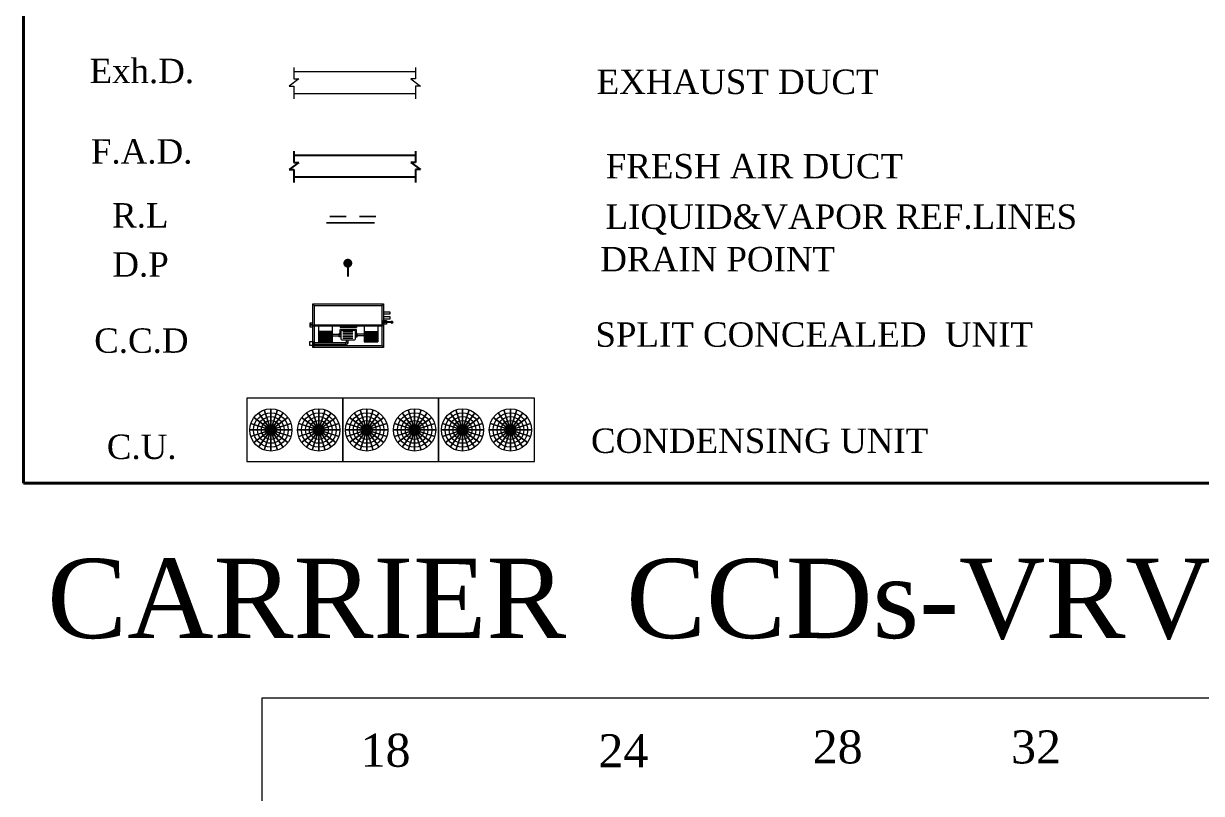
# Model space of a CAD drawing. Extents: x 847 to 949, y 444 to 823.
# Drawn here: x 929.71 to 938.63, y 642.29 to 648.12 of the extents above; entities that cross this region are included whole.
import ezdxf

# ---------------------------------------------------------------- set-up
doc = ezdxf.new("R2010")
doc.units = 0
doc.header["$MEASUREMENT"] = 0
for name, pattern in [('DASHDOT', [25.4, 12.7, -6.35, 0, -6.35]), ('DASHED', [19.05, 12.7, -6.35]), ('HIDDEN', [0.375, 0.25, -0.125]), ('HIDDEN-Z', [3, 2, -1])]:
    doc.linetypes.add(name, pattern=pattern)
for name, color, linetype in [('01_AC-EQUIP', 206, 'CONTINUOUS'), ('04_AC-R.DUCT', 6, 'CONTINUOUS'), ('M-CH-WP-R', 40, 'HIDDEN-Z'), ('M-CH-WP-S', 142, 'CONTINUOUS'), ('M-DUCT-SA', 5, 'CONTINUOUS')]:
    doc.layers.add(name, color=color, linetype=linetype)
for name, color, linetype, lineweight in [('04-AC_F.A.DUCT', 4, 'CONTINUOUS', 35), ('A-SHEET-2', 1, 'CONTINUOUS', 50), ('AC-TEXT', 15, 'CONTINUOUS', 30), ('AC.REF(R). PIPING', 94, 'DASHED', 30), ('AC.REF(S). PIPING', 3, 'CONTINUOUS', 30), ('AREA', 42, 'CONTINUOUS', 18), ('WIRRING', 252, 'CONTINUOUS', 13)]:
    doc.layers.add(name, color=color, linetype=linetype, lineweight=lineweight)
doc.styles.add('AC', font='romans.shx', dxfattribs={"height": 0.2})

# ---------------------------------------------------------------- blocks, each defined once
blk = doc.blocks.new('A$C79D946D2')
at = {"layer": '01_AC-EQUIP', "color": 1, "lineweight": 20}
for p, q in [((0.071, 0.696), (0.05, 0.696)), ((0.06, 0.703), (0.06, 0.689)), ((1.175, 0.696), (1.196, 0.696)), ((1.186, 0.703), (1.186, 0.689)), ((1.199, 0.355), (0.046, 0.355)), ((0.071, 0.355), (0.05, 0.355)), ((0.06, 0.362), (0.06, 0.348)), ((1.173, 0.365), (0.073, 0.365)), ((1.173, 0.345), (0.073, 0.345)), ((0.142, 0.345), (0.142, 0.094)), ((0.363, 0.262), (0.142, 0.262)), ((0.363, 0.241), (0.142, 0.241)), ((0.363, 0.224), (0.142, 0.224)), ((0.363, 0.213), (0.142, 0.213)), ((0.363, 0.203), (0.142, 0.203)), ((0.363, 0.192), (0.142, 0.192)), ((0.363, 0.345), (0.363, 0.094)), ((0.363, 0.215), (0.503, 0.215)), ((0.49, 0.345), (0.49, 0.324)), ((0.757, 0.324), (0.49, 0.324)), ((0.757, 0.295), (0.49, 0.295)), ((0.49, 0.227), (0.49, 0.295)), ((0.536, 0.261), (0.7, 0.261)), ((0.536, 0.233), (0.7, 0.233)), ((0.536, 0.205), (0.7, 0.205)), ((0.757, 0.345), (0.757, 0.324)), ((0.757, 0.227), (0.757, 0.295)), ((0.882, 0.215), (0.77, 0.215)), ((0.882, 0.345), (0.882, 0.094)), ((0.882, 0.262), (1.104, 0.262)), ((0.882, 0.241), (1.104, 0.241)), ((0.882, 0.224), (1.104, 0.224)), ((0.882, 0.213), (1.104, 0.213)), ((0.882, 0.203), (1.104, 0.203)), ((0.882, 0.192), (1.104, 0.192)), ((1.104, 0.345), (1.104, 0.094)), ((1.175, 0.355), (1.196, 0.355)), ((1.186, 0.362), (1.186, 0.348)), ((0.046, 0.076), (0.046, 0.076)), ((0.046, 0.048), (0.046, 0.048)), ((0.071, 0.016), (0.05, 0.016)), ((0.06, 0.023), (0.06, 0.009)), ((0.582, 0.076), (0.073, 0.076)), ((0.582, 0.048), (0.073, 0.048)), ((0.363, 0.183), (0.142, 0.183)), ((0.363, 0.175), (0.142, 0.175)), ((0.363, 0.165), (0.142, 0.165)), ((0.363, 0.154), (0.142, 0.154)), ((0.363, 0.144), (0.142, 0.144)), ((0.363, 0.135), (0.142, 0.135)), ((0.363, 0.127), (0.142, 0.127)), ((0.363, 0.12), (0.142, 0.12)), ((0.363, 0.115), (0.142, 0.115)), ((0.363, 0.11), (0.142, 0.11)), ((0.363, 0.107), (0.142, 0.107)), ((0.363, 0.103), (0.142, 0.103)), ((0.363, 0.1), (0.142, 0.1)), ((0.363, 0.098), (0.142, 0.098)), ((0.363, 0.094), (0.142, 0.094)), ((0.363, 0.187), (0.503, 0.187)), ((0.536, 0.177), (0.7, 0.177)), ((0.536, 0.149), (0.7, 0.149)), ((0.582, 0.076), (0.582, 0.048)), ((0.596, 0.09), (0.596, 0.124)), ((0.596, 0.09), (0.624, 0.09)), ((0.624, 0.09), (0.624, 0.124)), ((0.882, 0.187), (0.77, 0.187)), ((0.882, 0.183), (1.104, 0.183)), ((0.882, 0.175), (1.104, 0.175)), ((0.882, 0.165), (1.104, 0.165)), ((0.882, 0.154), (1.104, 0.154)), ((0.882, 0.144), (1.104, 0.144)), ((0.882, 0.135), (1.104, 0.135)), ((0.882, 0.127), (1.104, 0.127)), ((0.882, 0.12), (1.104, 0.12)), ((0.882, 0.115), (1.104, 0.115)), ((0.882, 0.11), (1.104, 0.11)), ((0.882, 0.107), (1.104, 0.107)), ((0.882, 0.103), (1.104, 0.103)), ((0.882, 0.1), (1.104, 0.1)), ((0.882, 0.098), (1.104, 0.098)), ((0.882, 0.094), (1.104, 0.094)), ((1.175, 0.016), (1.196, 0.016)), ((1.186, 0.023), (1.186, 0.009))]:
    blk.add_line(p, q, dxfattribs=at)
at = {"layer": '01_AC-EQUIP', "color": 1, "linetype": 'DASHDOT', "lineweight": 20}
for p, q in [((0.363, 0.175), (0.142, 0.175)), ((0.882, 0.175), (1.104, 0.175))]:
    blk.add_line(p, q, dxfattribs=at)
at = {"layer": '01_AC-EQUIP', "color": 1, "lineweight": 20}
for points in [[(1.199, 0.71), (1.199, 0), (0.046, 0), (0.046, 0.71)], [(0.046, 0.365), (0.046, 0.71), (1.199, 0.71), (1.199, 0.365)], [(0.073, 0.365), (0.073, 0.684), (1.173, 0.684), (1.173, 0.365)], [(1.173, 0.345), (1.173, 0.027), (0.073, 0.027), (0.073, 0.345)]]:
    blk.add_lwpolyline(points, dxfattribs=at)
for points in [[(0, 0.335), (0.046, 0.335), (0.046, 0.398), (0, 0.398)], [(1.246, 0.378), (1.199, 0.378), (1.199, 0.441), (1.246, 0.441)], [(0.503, 0.175), (0.477, 0.175), (0.477, 0.227), (0.503, 0.227)], [(0.744, 0.175), (0.77, 0.175), (0.77, 0.227), (0.744, 0.227)], [(0, 0.095), (0.046, 0.095), (0.046, 0.032), (0, 0.032)]]:
    blk.add_lwpolyline(points, close=True, dxfattribs=at)
blk.add_lwpolyline([(0.531, 0.124), (0.716, 0.124, 0.414214), (0.744, 0.152), (0.744, 0.25, 0.414214), (0.716, 0.278), (0.531, 0.278, 0.414214), (0.503, 0.25), (0.503, 0.152, 0.414214)], format="xyb", close=True, dxfattribs=at)
for centre in [(1.223, 0.411), (0.023, 0.368)]:
    blk.add_circle(centre, 0.0098, dxfattribs=at)
for radius in [0.014, 0.042]:
    blk.add_arc((0.582, 0.09), radius, 270.0006, 0.0006, dxfattribs=at)
at = {"layer": '01_AC-EQUIP', "color": 1, "lineweight": 20, "extrusion": (0, 0, -1)}
for centre, major_axis, start_param, end_param in [((0.06, 0.696), (0.00835, 0), 4.712389, 10.995574), ((0.06, 0.696), (0.00474, 0), -1.570796, 4.712389), ((0.06, 0.355), (0.00835, 0), 4.712389, 10.995574), ((0.06, 0.355), (0.00474, 0), -1.570796, 4.712389), ((0.06, 0.016), (0.00835, 0), 4.712389, 10.995574), ((0.06, 0.016), (0.00474, 0), -1.570796, 4.712389)]:
    blk.add_ellipse(centre, major_axis=major_axis, ratio=0.646018, start_param=start_param, end_param=end_param, dxfattribs=at)
at = {"layer": '01_AC-EQUIP', "color": 1, "lineweight": 20}
for centre, major_axis, start_param, end_param in [((1.186, 0.696), (-0.00835, 0), 4.712389, 10.995574), ((1.186, 0.696), (-0.00474, 0), -1.570796, 4.712389), ((1.186, 0.355), (-0.00835, 0), 4.712389, 10.995574), ((1.186, 0.355), (-0.00474, 0), -1.570796, 4.712389), ((1.186, 0.016), (-0.00835, 0), 4.712389, 10.995574), ((1.186, 0.016), (-0.00474, 0), -1.570796, 4.712389)]:
    blk.add_ellipse(centre, major_axis=major_axis, ratio=0.646018, start_param=start_param, end_param=end_param, dxfattribs=at)
at = {"layer": '04-AC_F.A.DUCT', "color": 4}
blk.add_line((1.334, 0.411), (1.223, 0.411), dxfattribs=at)
at = {"layer": '04-AC_F.A.DUCT', "color": 4, "const_width": 0.0265}
blk.add_lwpolyline([(1.332, 0.424, 1), (1.337, 0.398, 1)], format="xyb", close=True, dxfattribs=at)
at = {"layer": 'M-CH-WP-R', "color": 6, "linetype": 'ByBlock', "ltscale": 1.5}
blk.add_lwpolyline([(1.199, 0.577), (1.199, 0.545), (1.305, 0.545), (1.305, 0.577)], close=True, dxfattribs=at)
at = {"layer": 'M-CH-WP-S', "color": 5, "linetype": 'ByBlock', "ltscale": 1.5}
blk.add_lwpolyline([(1.199, 0.498), (1.199, 0.466), (1.305, 0.466), (1.305, 0.498)], close=True, dxfattribs=at)
blk = doc.blocks.new('WEWE')
at = {"layer": '04-AC_F.A.DUCT', "lineweight": 0}
for p, q in [((1045.926, -331.56), (1045.516, -332.124)), ((1045.926, -332.124), (1045.516, -331.56)), ((1045.516, -332.124), (1045.926, -331.56)), ((1045.516, -331.56), (1045.926, -332.124)), ((1045.829, -331.51), (1045.613, -332.174)), ((1045.829, -332.174), (1045.613, -331.51)), ((1045.613, -332.174), (1045.829, -331.51)), ((1045.613, -331.51), (1045.829, -332.174)), ((1045.721, -331.493), (1045.721, -332.191)), ((1045.721, -332.191), (1045.721, -331.493)), ((1046.053, -331.734), (1045.389, -331.95)), ((1046.053, -331.95), (1045.389, -331.734)), ((1045.389, -331.95), (1046.053, -331.734)), ((1045.389, -331.734), (1046.053, -331.95)), ((1046.003, -331.637), (1045.438, -332.047)), ((1046.003, -332.047), (1045.438, -331.637)), ((1045.438, -332.047), (1046.003, -331.637)), ((1045.438, -331.637), (1046.003, -332.047)), ((1046.07, -331.842), (1045.372, -331.842)), ((1045.372, -331.842), (1046.07, -331.842))]:
    blk.add_line(p, q, dxfattribs=at)
for radius in [0.349, 0.285, 0.22, 0.156, 0.0916, 0.0273]:
    blk.add_circle((1045.721, -331.842), radius, dxfattribs=at)
blk = doc.blocks.new('SSF')
at = {"layer": 'WIRRING', "color": 3, "ltscale": 0.02}
blk.add_lwpolyline([(1050.662, -334.494), (1049.212, -334.494), (1049.212, -335.454), (1050.662, -335.454)], close=True, dxfattribs=at)
at = {"layer": 'AREA', "color": 34, "xscale": 0.9159688019650049, "yscale": 0.9159688019650049, "zscale": 0.9159688019650049}
for p in [(91.726, -31.018), (92.451, -31.018)]:
    blk.add_blockref('WEWE', p, dxfattribs=at)
blk = doc.blocks.new('eddddddddddddddddddddd')
at = {"layer": 'AC.REF(S). PIPING'}
for p in [(-155.936, 698.201, -0.027), (-154.486, 698.201, -0.027), (-153.036, 698.201, -0.027)]:
    blk.add_blockref('SSF', p, dxfattribs=at)

msp = doc.modelspace()

# ---------------------------------------------------------------- linework, layer by layer
at = {"layer": '04-AC_F.A.DUCT'}
for p, q in [((931.7601, 647.1517), (931.7601, 647.0659)), ((931.7601, 647.1208), (932.6804, 647.1208)), ((932.6804, 647.1517), (932.6804, 647.0659)), ((931.7976, 647.0659), (931.7226, 647.0109)), ((931.7226, 647.0109), (931.7601, 647.0109)), ((931.7601, 647.0659), (931.7976, 647.0659)), ((931.7601, 647.0109), (931.7601, 646.9145)), ((932.6804, 647.0659), (932.6429, 647.0659)), ((932.6429, 647.0659), (932.718, 647.0109)), ((932.6804, 647.0109), (932.6804, 646.9145)), ((932.718, 647.0109), (932.6804, 647.0109)), ((931.7601, 646.9559), (932.6804, 646.9559))]:
    msp.add_line(p, q, dxfattribs=at)
at = {"layer": '04-AC_F.A.DUCT', "color": 51}
msp.add_line((932.1673, 646.3027), (932.1673, 646.2029), dxfattribs=at)
at = {"layer": '04-AC_F.A.DUCT', "color": 51, "const_width": 0.0337}
msp.add_lwpolyline([(932.1673, 646.3196, 1), (932.1673, 646.2858, 1)], format="xyb", close=True, dxfattribs=at)
at = {"layer": '04_AC-R.DUCT', "color": 1}
for p, q in [((931.7601, 647.7843), (931.7601, 647.6985)), ((931.7601, 647.7534), (932.6804, 647.7534)), ((932.6804, 647.7843), (932.6804, 647.6985)), ((931.7976, 647.6985), (931.7226, 647.6435)), ((931.7226, 647.6435), (931.7601, 647.6435)), ((931.7601, 647.6985), (931.7976, 647.6985)), ((931.7601, 647.6435), (931.7601, 647.5471)), ((932.6804, 647.6985), (932.6429, 647.6985)), ((932.6429, 647.6985), (932.718, 647.6435)), ((932.6804, 647.6435), (932.6804, 647.5471)), ((932.718, 647.6435), (932.6804, 647.6435)), ((931.7601, 647.5885), (932.6804, 647.5885))]:
    msp.add_line(p, q, dxfattribs=at)
at = {"layer": 'A-SHEET-2', "color": 7, "linetype": 'ByBlock', "ltscale": 0.05}
msp.add_lwpolyline([(929.7141, 644.6383), (940.5568, 644.6383), (940.5568, 662.8724), (929.7141, 662.8724)], close=True, dxfattribs=at)
at = {"layer": 'AC.REF(R). PIPING', "linetype": 'HIDDEN', "ltscale": 0.5}
msp.add_line((932.3803, 646.6556), (932.0056, 646.6556), dxfattribs=at)
at = {"layer": 'AC.REF(S). PIPING'}
msp.add_line((932.3703, 646.6077), (932.0056, 646.6077), dxfattribs=at)
at = {"layer": 'M-DUCT-SA', "color": 7, "linetype": 'ByBlock'}
msp.add_lwpolyline([(931.5185, 643.0127), (939.0137, 643.0127), (939.0137, 640.9548), (931.5185, 640.9548)], close=True, dxfattribs=at)

# ---------------------------------------------------------------- block references
at = {"layer": '01_AC-EQUIP', "linetype": 'Continuous', "xscale": 0.4647887323999384, "yscale": 0.4647887323999384, "zscale": 0.4647887323999384}
msp.add_blockref('A$C79D946D2', (931.8805, 645.6651), dxfattribs=at)
at = {"layer": '01_AC-EQUIP', "color": 1, "lineweight": 20, "xscale": 0.5, "yscale": 0.5, "zscale": 0.5}
msp.add_blockref('eddddddddddddddddddddd', (484.7663, 463.4276, 0.0134), dxfattribs=at)

# ---------------------------------------------------------------- texts
at = {"layer": 'A-SHEET-2', "ltscale": 0.05, "char_height": 0.111281, "attachment_point": 7, "style": 'AC'}
for s, insert, width in [('\\pi2.1238;{\\fTimes New Roman|b0|i0|c0|p18;\\H1.661x;Exh.D.}', (928.0894, 647.6619), 4.995791), ('\\pi2.0703;{\\fTimes New Roman|b0|i0|c0|p18;\\H1.661x;EXHAUST DUCT}', (931.9797, 647.5808), 6.21298), ('\\pi2.1344;{\\fTimes New Roman|b0|i0|c0|p18;\\H1.661x;F.A.D.\\A1;\\H0.60205x; }', (928.0894, 647.0527), 4.995791), ('\\pi2.0127;{\\fTimes New Roman|b0|i0|c0|p18;\\H1.661x;FRESH AIR DUCT}', (932.1064, 646.9419), 6.21298), ('\\pi2.2947;{\\fTimes New Roman|b0|i0|c0|p18;\\H1.661x;R.L}', (928.0894, 646.5687), 4.995791), ('\\pi1.3728;{\\fTimes New Roman|b0|i0|c0|p18;\\H1.661x;LIQUID&VAPOR REF.LINES}', (932.7451, 646.5172), 6.21298), ('\\pi2.2965;{\\fTimes New Roman|b0|i0|c0|p18;\\H1.661x;D.P}', (928.0894, 646.1971), 4.995791), ('\\pi2.2442;{\\fTimes New Roman|b0|i0|c0|p18;\\H1.661x;DRAIN POINT}', (931.8336, 646.2383), 6.21298), ('\\pi1.4999;{\\fTimes New Roman|b0|i0|c0|p18;\\H1.661x;SPLIT CONCEALED  UNIT}', (932.5405, 645.6677), 6.21298), ('\\pi2.1592;{\\fTimes New Roman|b0|i0|c0|p18;\\H1.661x;C.C.D}', (928.0894, 645.6208), 4.995791), ('\\pi1.8678;{\\fTimes New Roman|b0|i0|c0|p18;\\H1.661x;CONDENSING UNIT}', (932.1394, 644.864), 6.21298), ('\\pi2.2547;{\\fTimes New Roman|b0|i0|c0|p18;\\H1.661x;C.U.}', (928.0894, 644.817), 4.995791)]:
    msp.add_mtext(s, dxfattribs=dict(at, insert=insert, width=width))
at = {"layer": 'AC-TEXT', "color": 34, "linetype": 'Continuous', "style": 'AC'}
for s, insert, char_height, width, attachment_point in [('\\A1;{\\fTimes New Roman|b0|i0|c0|p18;\\C3;CARRIER  CCDs-VRV RYPE}', (929.8927, 644.0659), 0.6, 13.171531, 1), ('\\A1;{\\fTimes New Roman|b0|i0|c0|p18;\\C256;18}', (932.2642, 642.4876), 0.25, 3.951459, 7), ('\\A1;{\\fTimes New Roman|b0|i0|c0|p18;\\C256;24}', (934.0635, 642.4876), 0.25, 3.951459, 7), ('\\A1;{\\fTimes New Roman|b0|i0|c0|p18;\\C256;28}', (935.6848, 642.5129), 0.25, 3.951459, 7), ('\\A1;{\\fTimes New Roman|b0|i0|c0|p18;\\C256;32}', (937.1855, 642.5129), 0.25, 3.951459, 7)]:
    msp.add_mtext(s, dxfattribs=dict(at, insert=insert, char_height=char_height, width=width, attachment_point=attachment_point))

doc.saveas('drawing.dxf')
